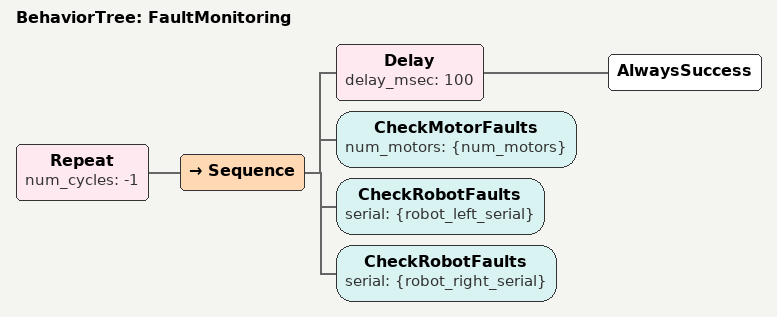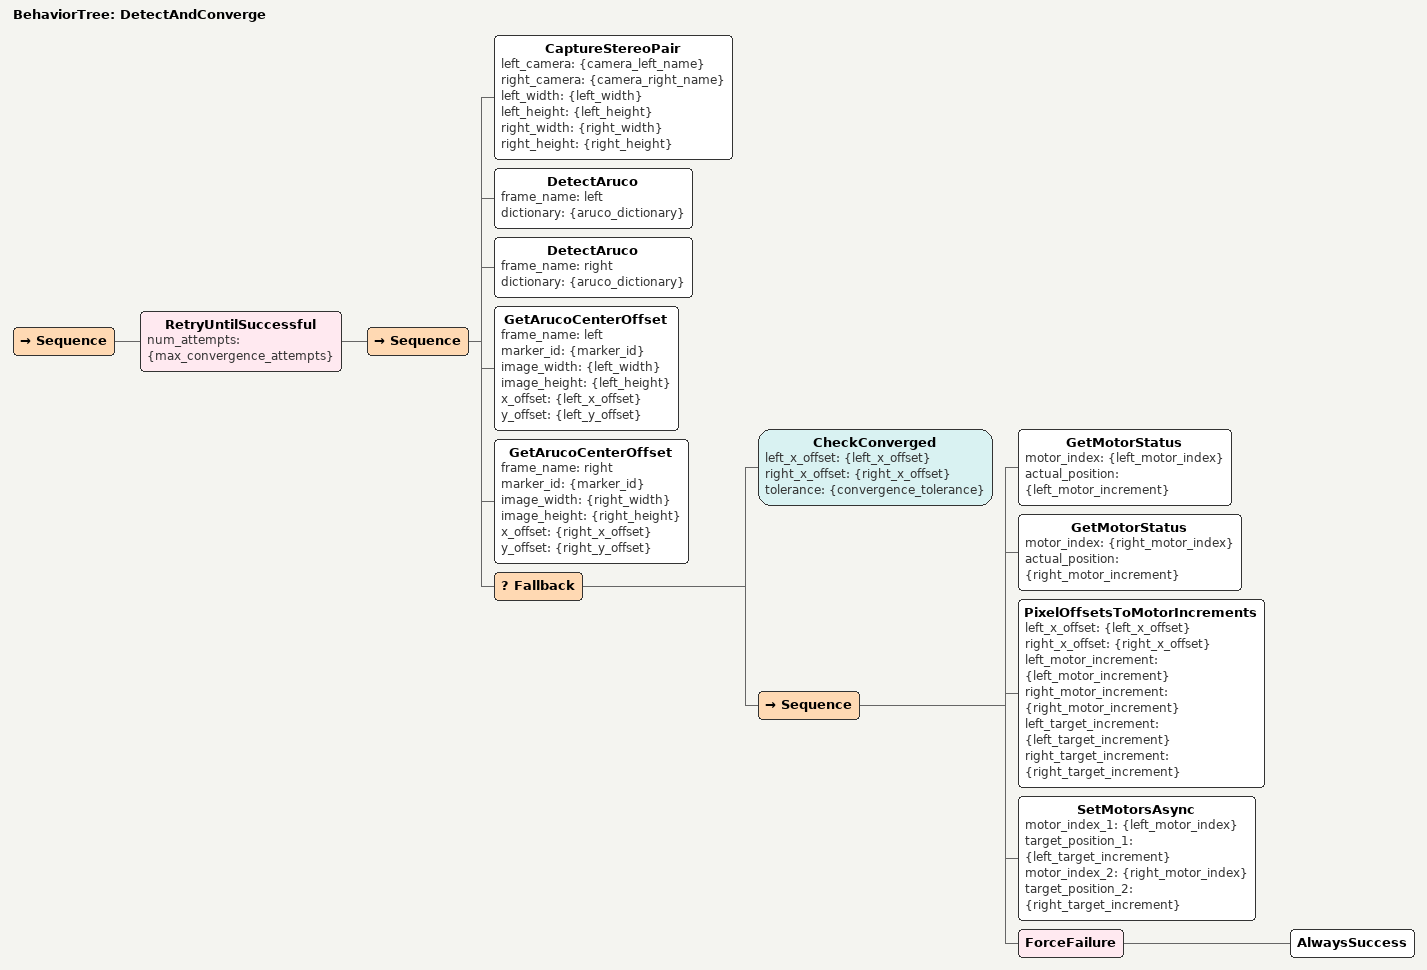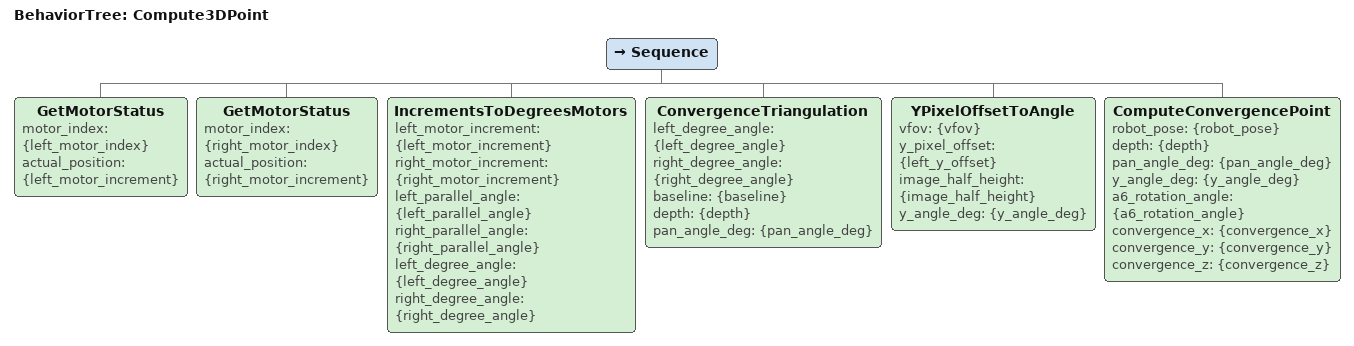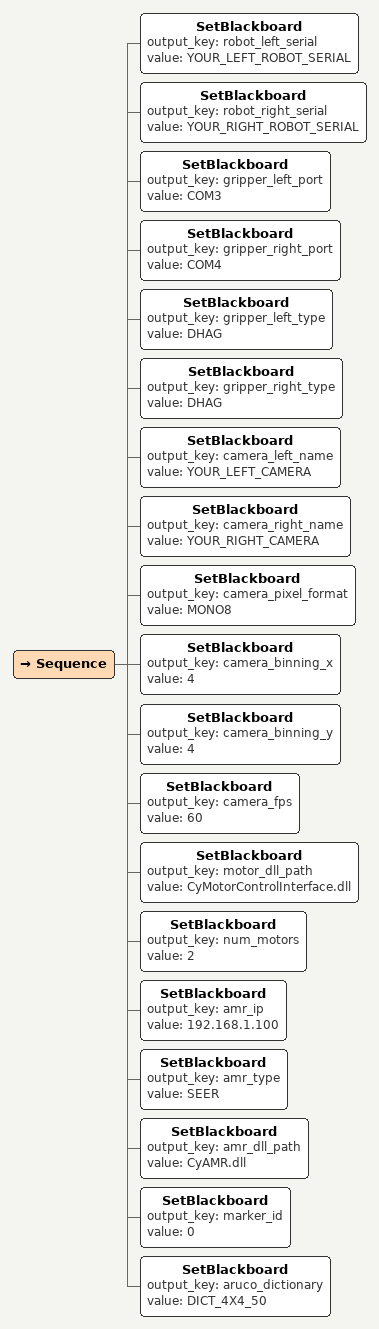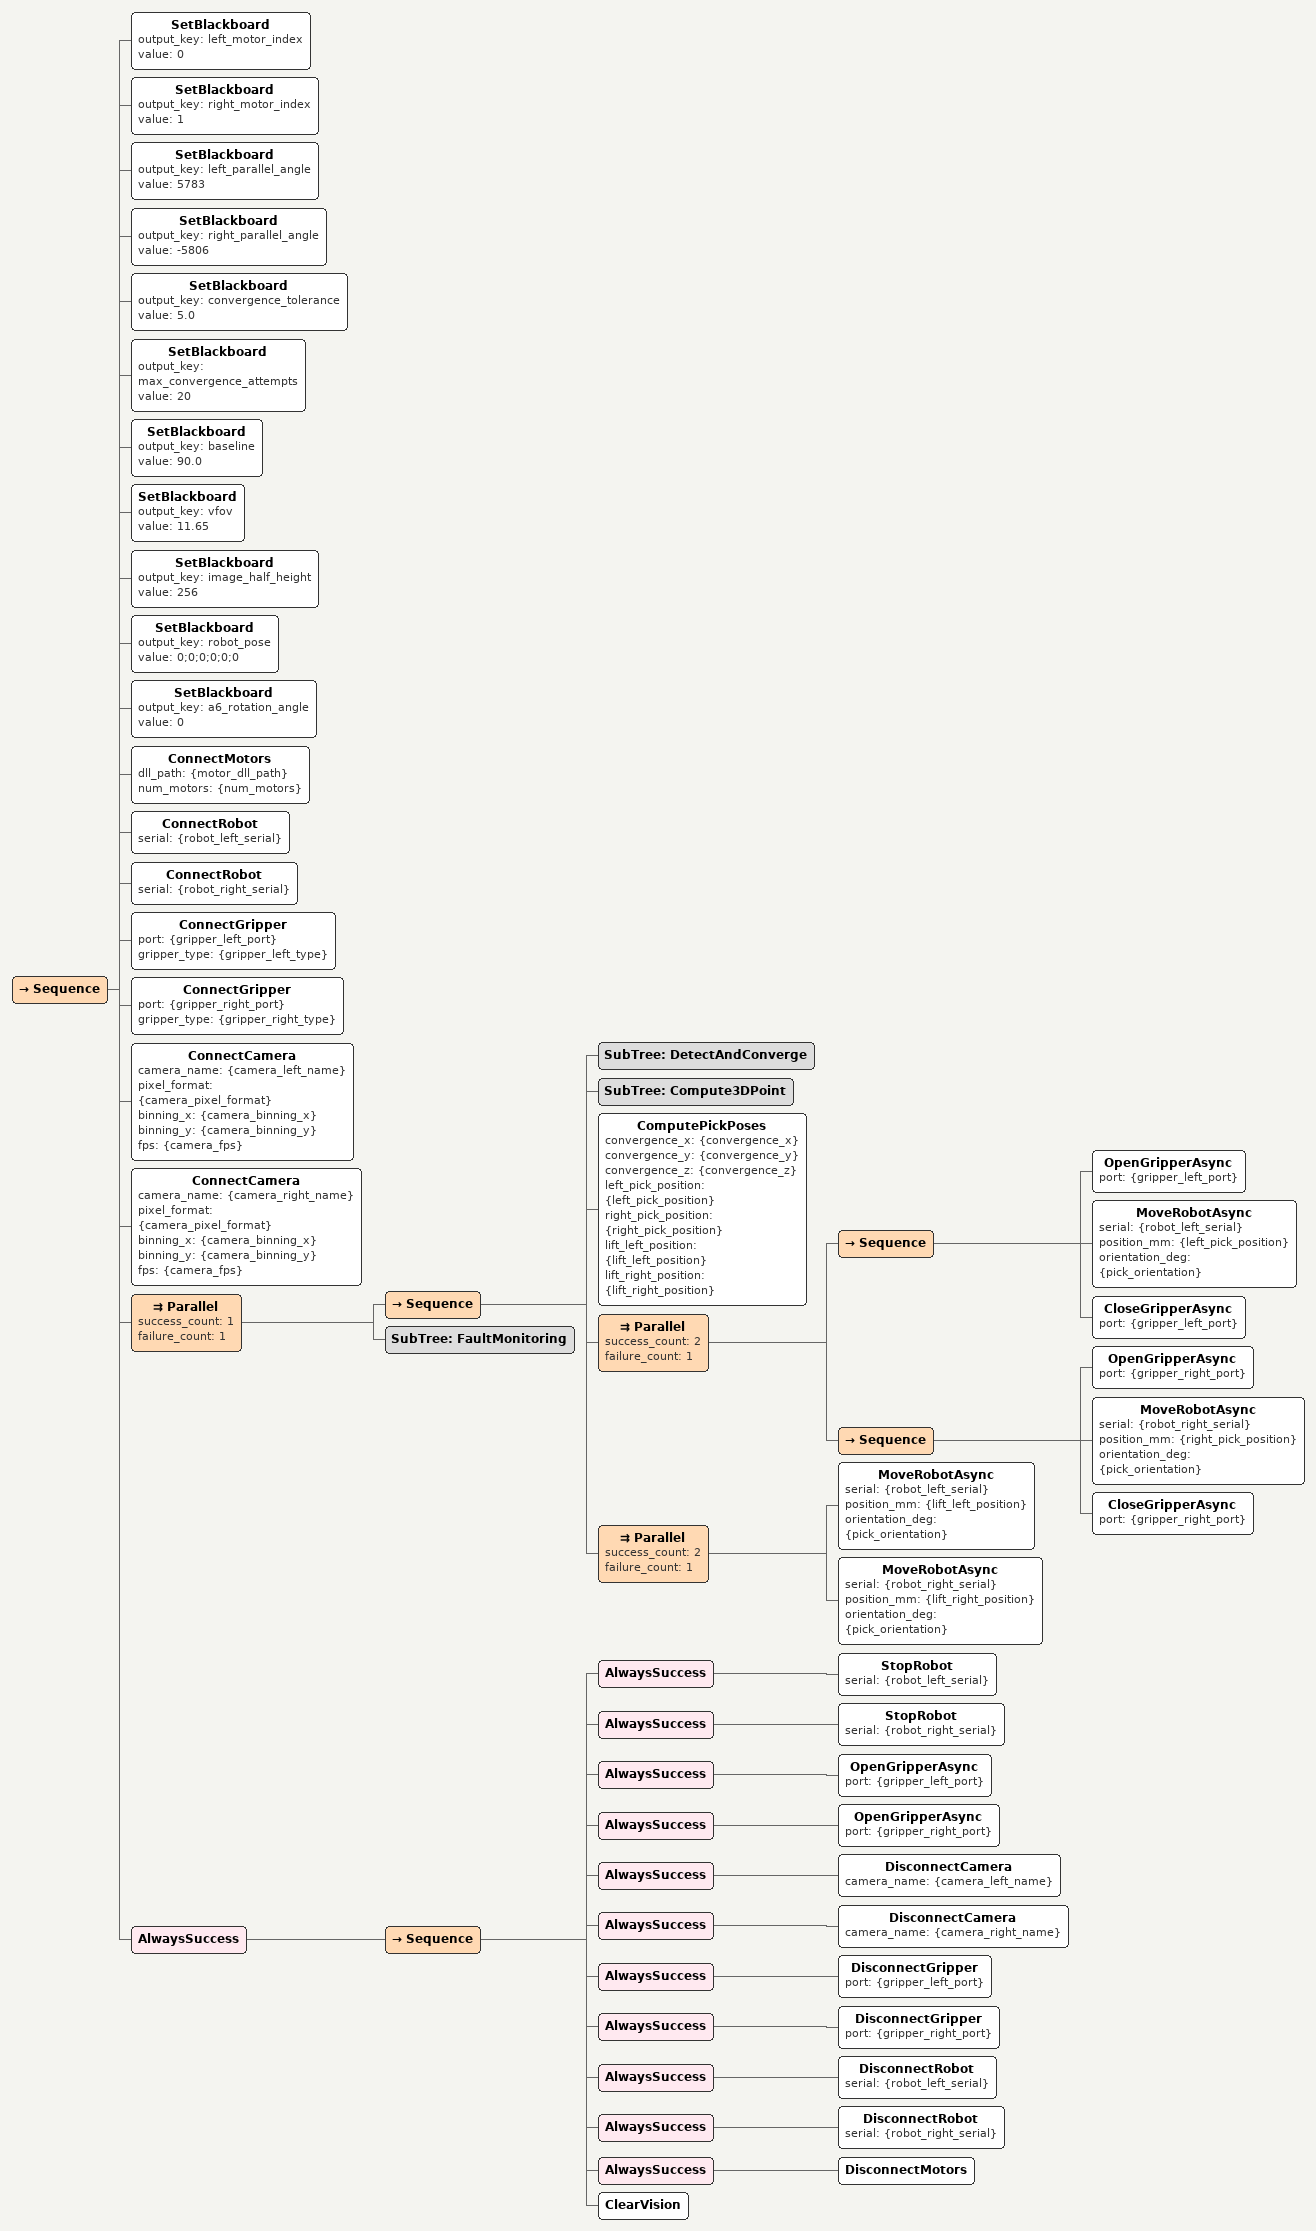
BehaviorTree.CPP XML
<BehaviorTree ID="FaultMonitoring">
    <Repeat num_cycles="-1">
        <Sequence>
            <Delay delay_msec="100">
                <AlwaysSuccess/>
            </Delay>
            <CheckMotorFaults num_motors="{num_motors}"/>
            <CheckRobotFaults serial="{robot_left_serial}"/>
            <CheckRobotFaults serial="{robot_right_serial}"/>
        </Sequence>
    </Repeat>
</BehaviorTree>

<BehaviorTree ID="DetectAndConverge">
    <Sequence>
        <RetryUntilSuccessful num_attempts="{max_convergence_attempts}">
            <Sequence>
                <CaptureStereoPair left_camera="{camera_left_name}" right_camera="{camera_right_name}" left_width="{left_width}" left_height="{left_height}" right_width="{right_width}" right_height="{right_height}"/>
                <DetectAruco frame_name="left" dictionary="{aruco_dictionary}"/>
                <DetectAruco frame_name="right" dictionary="{aruco_dictionary}"/>
                <GetArucoCenterOffset frame_name="left" marker_id="{marker_id}" image_width="{left_width}" image_height="{left_height}" x_offset="{left_x_offset}" y_offset="{left_y_offset}"/>
                <GetArucoCenterOffset frame_name="right" marker_id="{marker_id}" image_width="{right_width}" image_height="{right_height}" x_offset="{right_x_offset}" y_offset="{right_y_offset}"/>
                <Fallback>
                    <CheckConverged left_x_offset="{left_x_offset}" right_x_offset="{right_x_offset}" tolerance="{convergence_tolerance}"/>
                    <Sequence>
                        <GetMotorStatus motor_index="{left_motor_index}" actual_position="{left_motor_increment}"/>
                        <GetMotorStatus motor_index="{right_motor_index}" actual_position="{right_motor_increment}"/>
                        <PixelOffsetsToMotorIncrements left_x_offset="{left_x_offset}" right_x_offset="{right_x_offset}" left_motor_increment="{left_motor_increment}" right_motor_increment="{right_motor_increment}" left_target_increment="{left_target_increment}" right_target_increment="{right_target_increment}"/>
                        <SetMotorsAsync motor_index_1="{left_motor_index}" target_position_1="{left_target_increment}" motor_index_2="{right_motor_index}" target_position_2="{right_target_increment}"/>
                        <ForceFailure>
                            <AlwaysSuccess/>
                        </ForceFailure>
                    </Sequence>
                </Fallback>
            </Sequence>
        </RetryUntilSuccessful>
    </Sequence>
</BehaviorTree>

<BehaviorTree ID="Compute3DPoint">
    <Sequence>
        <GetMotorStatus motor_index="{left_motor_index}" actual_position="{left_motor_increment}"/>
        <GetMotorStatus motor_index="{right_motor_index}" actual_position="{right_motor_increment}"/>
        <IncrementsToDegreesMotors left_motor_increment="{left_motor_increment}" right_motor_increment="{right_motor_increment}" left_parallel_angle="{left_parallel_angle}" right_parallel_angle="{right_parallel_angle}" left_degree_angle="{left_degree_angle}" right_degree_angle="{right_degree_angle}"/>
        <ConvergenceTriangulation left_degree_angle="{left_degree_angle}" right_degree_angle="{right_degree_angle}" baseline="{baseline}" depth="{depth}" pan_angle_deg="{pan_angle_deg}"/>
        <YPixelOffsetToAngle vfov="{vfov}" y_pixel_offset="{left_y_offset}" image_half_height="{image_half_height}" y_angle_deg="{y_angle_deg}"/>
        <ComputeConvergencePoint robot_pose="{robot_pose}" depth="{depth}" pan_angle_deg="{pan_angle_deg}" y_angle_deg="{y_angle_deg}" a6_rotation_angle="{a6_rotation_angle}" convergence_x="{convergence_x}" convergence_y="{convergence_y}" convergence_z="{convergence_z}"/>
    </Sequence>
</BehaviorTree>

<Sequence>
    <!-- ============================================================
         STEP 1: Set all blackboard parameters
         ============================================================ -->

    <!-- Hardware identifiers — FILL THESE IN -->
    <SetBlackboard output_key="robot_left_serial" value="YOUR_LEFT_ROBOT_SERIAL"/>
    <SetBlackboard output_key="robot_right_serial" value="YOUR_RIGHT_ROBOT_SERIAL"/>
    <SetBlackboard output_key="gripper_left_port" value="COM3"/>
    <SetBlackboard output_key="gripper_right_port" value="COM4"/>
    <SetBlackboard output_key="gripper_left_type" value="DHAG"/>
    <SetBlackboard output_key="gripper_right_type" value="DHAG"/>
    <SetBlackboard output_key="camera_left_name" value="YOUR_LEFT_CAMERA"/>
    <SetBlackboard output_key="camera_right_name" value="YOUR_RIGHT_CAMERA"/>
    <SetBlackboard output_key="camera_pixel_format" value="MONO8"/>
    <SetBlackboard output_key="camera_binning_x" value="4"/>
    <SetBlackboard output_key="camera_binning_y" value="4"/>
    <SetBlackboard output_key="camera_fps" value="60"/>
    <SetBlackboard output_key="motor_dll_path" value="CyMotorControlInterface.dll"/>
    <SetBlackboard output_key="num_motors" value="2"/>
    <SetBlackboard output_key="amr_ip" value="192.168.1.100"/>
    <SetBlackboard output_key="amr_type" value="SEER"/>
    <SetBlackboard output_key="amr_dll_path" value="CyAMR.dll"/>

    <!-- Vision parameters -->
    <SetBlackboard output_key="marker_id" value="0"/>
    <SetBlackboard output_key="aruco_dictionary" value="DICT_4X4_50"/>
</Sequence>

<Sequence>
    <SetBlackboard output_key="left_motor_index" value="0"/>
    <SetBlackboard output_key="right_motor_index" value="1"/>
    <SetBlackboard output_key="left_parallel_angle" value="5783"/>
    <SetBlackboard output_key="right_parallel_angle" value="-5806"/>
    <SetBlackboard output_key="convergence_tolerance" value="5.0"/>
    <SetBlackboard output_key="max_convergence_attempts" value="20"/>
    <SetBlackboard output_key="baseline" value="90.0"/>
    <SetBlackboard output_key="vfov" value="11.65"/>
    <SetBlackboard output_key="image_half_height" value="256"/>
    <SetBlackboard output_key="robot_pose" value="0;0;0;0;0;0"/>
    <SetBlackboard output_key="a6_rotation_angle" value="0"/>

    <!-- ============================================================
         STEP 2: Initialize all hardware
         ============================================================ -->
    <ConnectMotors dll_path="{motor_dll_path}" num_motors="{num_motors}"/>
    <ConnectRobot serial="{robot_left_serial}"/>
    <ConnectRobot serial="{robot_right_serial}"/>
    <ConnectGripper port="{gripper_left_port}" gripper_type="{gripper_left_type}"/>
    <ConnectGripper port="{gripper_right_port}" gripper_type="{gripper_right_type}"/>
    <ConnectCamera camera_name="{camera_left_name}" pixel_format="{camera_pixel_format}" binning_x="{camera_binning_x}" binning_y="{camera_binning_y}" fps="{camera_fps}"/>
    <ConnectCamera camera_name="{camera_right_name}" pixel_format="{camera_pixel_format}" binning_x="{camera_binning_x}" binning_y="{camera_binning_y}" fps="{camera_fps}"/>

    <!-- ============================================================
         STEP 3: Main task with fault monitoring
         ============================================================ -->
    <Parallel success_count="1" failure_count="1">

        <!-- === YOUR MAIN TASK HERE === -->
        <Sequence>

            <!-- Example: Detect → Converge → Compute 3D → Pick -->
            <SubTree ID="DetectAndConverge"/>
            <SubTree ID="Compute3DPoint"/>

            <!-- Compute pick poses -->
            <ComputePickPoses convergence_x="{convergence_x}" convergence_y="{convergence_y}" convergence_z="{convergence_z}" left_pick_position="{left_pick_position}" right_pick_position="{right_pick_position}" lift_left_position="{lift_left_position}" lift_right_position="{lift_right_position}"/>

            <!-- Dual arm parallel motion to pick positions -->
            <Parallel success_count="2" failure_count="1">
                <Sequence>
                    <OpenGripperAsync port="{gripper_left_port}"/>
                    <MoveRobotAsync serial="{robot_left_serial}" position_mm="{left_pick_position}" orientation_deg="{pick_orientation}"/>
                    <CloseGripperAsync port="{gripper_left_port}"/>
                </Sequence>
                <Sequence>
                    <OpenGripperAsync port="{gripper_right_port}"/>
                    <MoveRobotAsync serial="{robot_right_serial}" position_mm="{right_pick_position}" orientation_deg="{pick_orientation}"/>
                    <CloseGripperAsync port="{gripper_right_port}"/>
                </Sequence>
            </Parallel>

            <!-- Lift both arms -->
            <Parallel success_count="2" failure_count="1">
                <MoveRobotAsync serial="{robot_left_serial}" position_mm="{lift_left_position}" orientation_deg="{pick_orientation}"/>
                <MoveRobotAsync serial="{robot_right_serial}" position_mm="{lift_right_position}" orientation_deg="{pick_orientation}"/>
            </Parallel>

        </Sequence>
        <!-- === END MAIN TASK === -->

        <!-- Fault monitoring (runs continuously alongside main task) -->
        <SubTree ID="FaultMonitoring"/>

    </Parallel>

    <AlwaysSuccess>
        <Sequence>
            <AlwaysSuccess><StopRobot serial="{robot_left_serial}"/></AlwaysSuccess>
            <AlwaysSuccess><StopRobot serial="{robot_right_serial}"/></AlwaysSuccess>
            <AlwaysSuccess><OpenGripperAsync port="{gripper_left_port}"/></AlwaysSuccess>
            <AlwaysSuccess><OpenGripperAsync port="{gripper_right_port}"/></AlwaysSuccess>
            <AlwaysSuccess><DisconnectCamera camera_name="{camera_left_name}"/></AlwaysSuccess>
            <AlwaysSuccess><DisconnectCamera camera_name="{camera_right_name}"/></AlwaysSuccess>
            <AlwaysSuccess><DisconnectGripper port="{gripper_left_port}"/></AlwaysSuccess>
            <AlwaysSuccess><DisconnectGripper port="{gripper_right_port}"/></AlwaysSuccess>
            <AlwaysSuccess><DisconnectRobot serial="{robot_left_serial}"/></AlwaysSuccess>
            <AlwaysSuccess><DisconnectRobot serial="{robot_right_serial}"/></AlwaysSuccess>
            <AlwaysSuccess><DisconnectMotors/></AlwaysSuccess>
            <ClearVision/>
        </Sequence>
    </AlwaysSuccess>
</Sequence>
